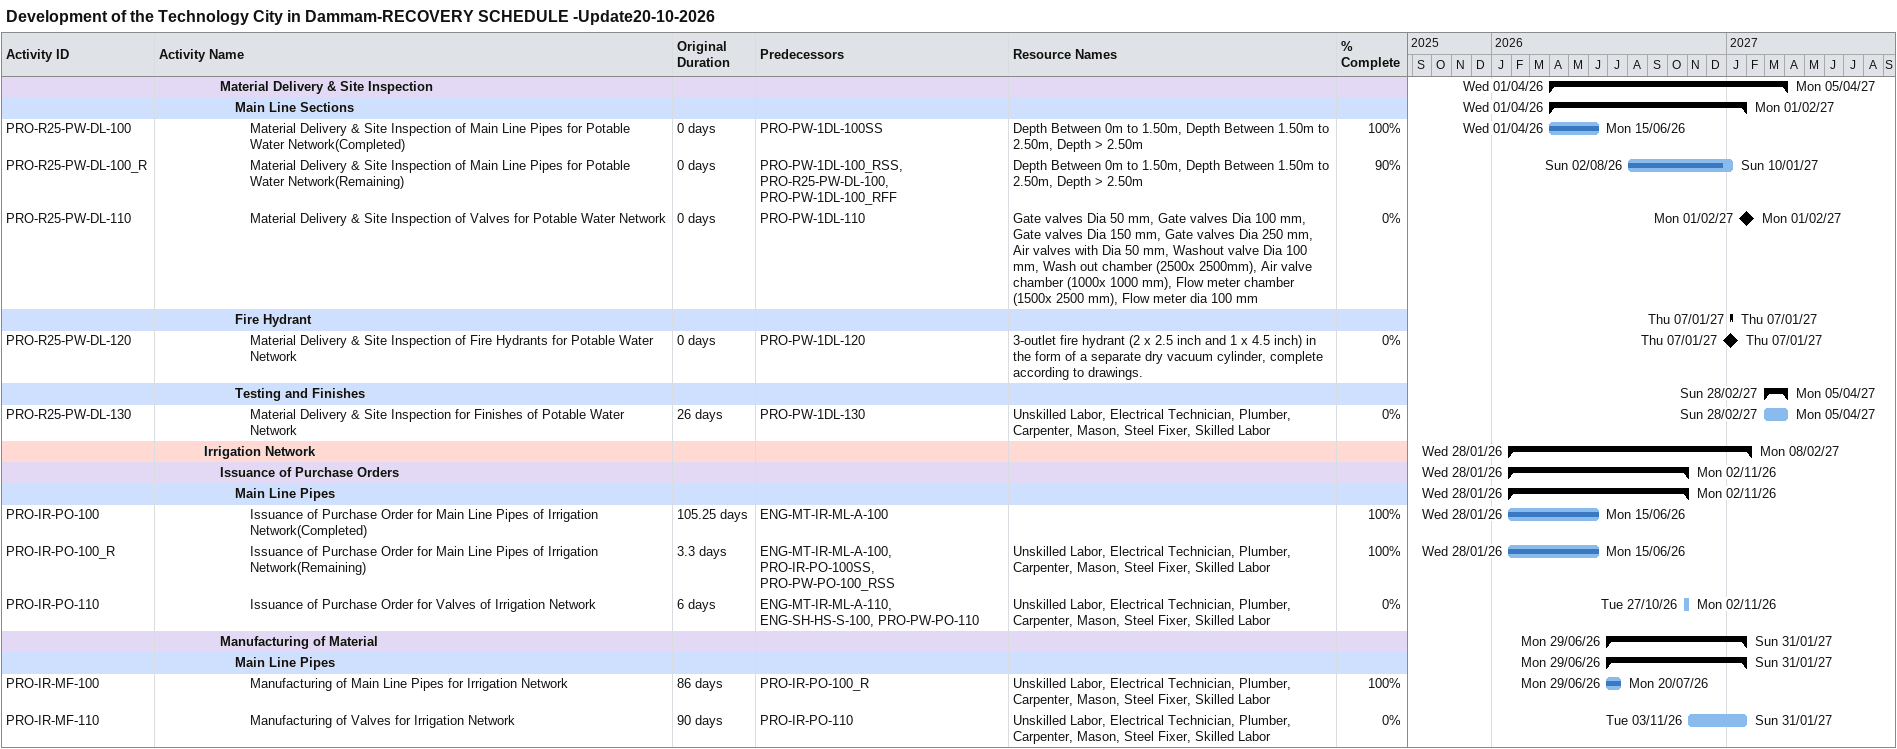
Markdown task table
Development of the Technology City in Dammam-RECOVERY SCHEDULE -Update20-10-2026

| ID | Level | Task | Original duration | Start | Finish | Predecessors | Resources | % complete |
|---|---|---|---|---|---|---|---|---|
|  | 5 | **Material Delivery & Site Inspection** |  | 2026-04-01 | 2027-04-05 |  |  |  |
|  | 6 | **Main Line Sections** |  | 2026-04-01 | 2027-02-01 |  |  |  |
| PRO-R25-PW-DL-100 | 7 | Material Delivery & Site Inspection of Main Line Pipes for Potable Water Network(Completed) | 0d | 2026-04-01 | 2026-06-15 | PRO-PW-1DL-100SS | Depth Between 0m to 1.50m, Depth Between 1.50m to 2.50m, Depth > 2.50m | 100 |
| PRO-R25-PW-DL-100_R | 7 | Material Delivery & Site Inspection of Main Line Pipes for Potable Water Network(Remaining) | 0d | 2026-08-02 | 2027-01-10 | PRO-PW-1DL-100_RSS, PRO-R25-PW-DL-100, PRO-PW-1DL-100_RFF | Depth Between 0m to 1.50m, Depth Between 1.50m to 2.50m, Depth > 2.50m | 90 |
| PRO-R25-PW-DL-110 | 7 | Material Delivery & Site Inspection of Valves for Potable Water Network | 0d | 2027-02-01 | 2027-02-01 | PRO-PW-1DL-110 | Gate valves Dia 50 mm, Gate valves Dia 100 mm, Gate valves Dia 150 mm, Gate valves Dia 250 mm, Air valves with Dia 50 mm, Washout valve Dia 100 mm, Wash out chamber (2500x 2500mm), Air valve chamber (1000x 1000 mm), Flow meter chamber (1500x 2500 mm), Flow meter dia 100 mm | 0 |
|  | 6 | **Fire Hydrant** |  | 2027-01-07 | 2027-01-07 |  |  |  |
| PRO-R25-PW-DL-120 | 7 | Material Delivery & Site Inspection of Fire Hydrants for Potable Water Network | 0d | 2027-01-07 | 2027-01-07 | PRO-PW-1DL-120 | 3-outlet fire hydrant (2 x 2.5 inch and 1 x 4.5 inch) in the form of a separate dry vacuum cylinder, complete according to drawings. | 0 |
|  | 6 | **Testing and Finishes** |  | 2027-02-28 | 2027-04-05 |  |  |  |
| PRO-R25-PW-DL-130 | 7 | Material Delivery & Site Inspection for Finishes of Potable Water Network | 26d | 2027-02-28 | 2027-04-05 | PRO-PW-1DL-130 | Unskilled Labor, Electrical Technician, Plumber, Carpenter, Mason, Steel Fixer, Skilled Labor | 0 |
|  | 4 | **Irrigation Network** |  | 2026-01-28 | 2027-02-08 |  |  |  |
|  | 5 | **Issuance of Purchase Orders** |  | 2026-01-28 | 2026-11-02 |  |  |  |
|  | 6 | **Main Line Pipes** |  | 2026-01-28 | 2026-11-02 |  |  |  |
| PRO-IR-PO-100 | 7 | Issuance of Purchase Order for Main Line Pipes of Irrigation Network(Completed) | 105.25d | 2026-01-28 | 2026-06-15 | ENG-MT-IR-ML-A-100 |  | 100 |
| PRO-IR-PO-100_R | 7 | Issuance of Purchase Order for Main Line Pipes of Irrigation Network(Remaining) | 3.3d | 2026-01-28 | 2026-06-15 | ENG-MT-IR-ML-A-100, PRO-IR-PO-100SS, PRO-PW-PO-100_RSS | Unskilled Labor, Electrical Technician, Plumber, Carpenter, Mason, Steel Fixer, Skilled Labor | 100 |
| PRO-IR-PO-110 | 7 | Issuance of Purchase Order for Valves of Irrigation Network | 6d | 2026-10-27 | 2026-11-02 | ENG-MT-IR-ML-A-110, ENG-SH-HS-S-100, PRO-PW-PO-110 | Unskilled Labor, Electrical Technician, Plumber, Carpenter, Mason, Steel Fixer, Skilled Labor | 0 |
|  | 5 | **Manufacturing of Material** |  | 2026-06-29 | 2027-01-31 |  |  |  |
|  | 6 | **Main Line Pipes** |  | 2026-06-29 | 2027-01-31 |  |  |  |
| PRO-IR-MF-100 | 7 | Manufacturing of Main Line Pipes for Irrigation Network | 86d | 2026-06-29 | 2026-07-20 | PRO-IR-PO-100_R | Unskilled Labor, Electrical Technician, Plumber, Carpenter, Mason, Steel Fixer, Skilled Labor | 100 |
| PRO-IR-MF-110 | 7 | Manufacturing of Valves for Irrigation Network | 90d | 2026-11-03 | 2027-01-31 | PRO-IR-PO-110 | Unskilled Labor, Electrical Technician, Plumber, Carpenter, Mason, Steel Fixer, Skilled Labor | 0 |
